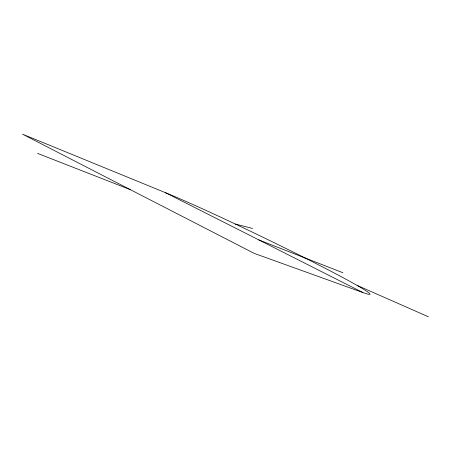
<?xml version="1.0" encoding="UTF-8"?>
<svg xmlns="http://www.w3.org/2000/svg" width="451" height="451" viewBox="0 0 451 451"><rect width="100%" height="100%" fill="white"/><g stroke="black" fill="none" stroke-linecap="round" stroke-linejoin="round"><path stroke-width="0.68" d="M235.281 224.046L252.537 228.46M362.824 292.513L254.206 253.383L22.55 134.195L165.399 192.662A123.845 4.736 25.8 0 1 309.798 260.396A123.845 4.736 25.8 0 1 362.824 292.513L165.399 192.662M304.515 257.73L342.907 272.748M37.495 153.363L130.457 189.713M258.756 239.881L304.882 257.916M357.277 285.46L428.45 316.805"/></g></svg>
